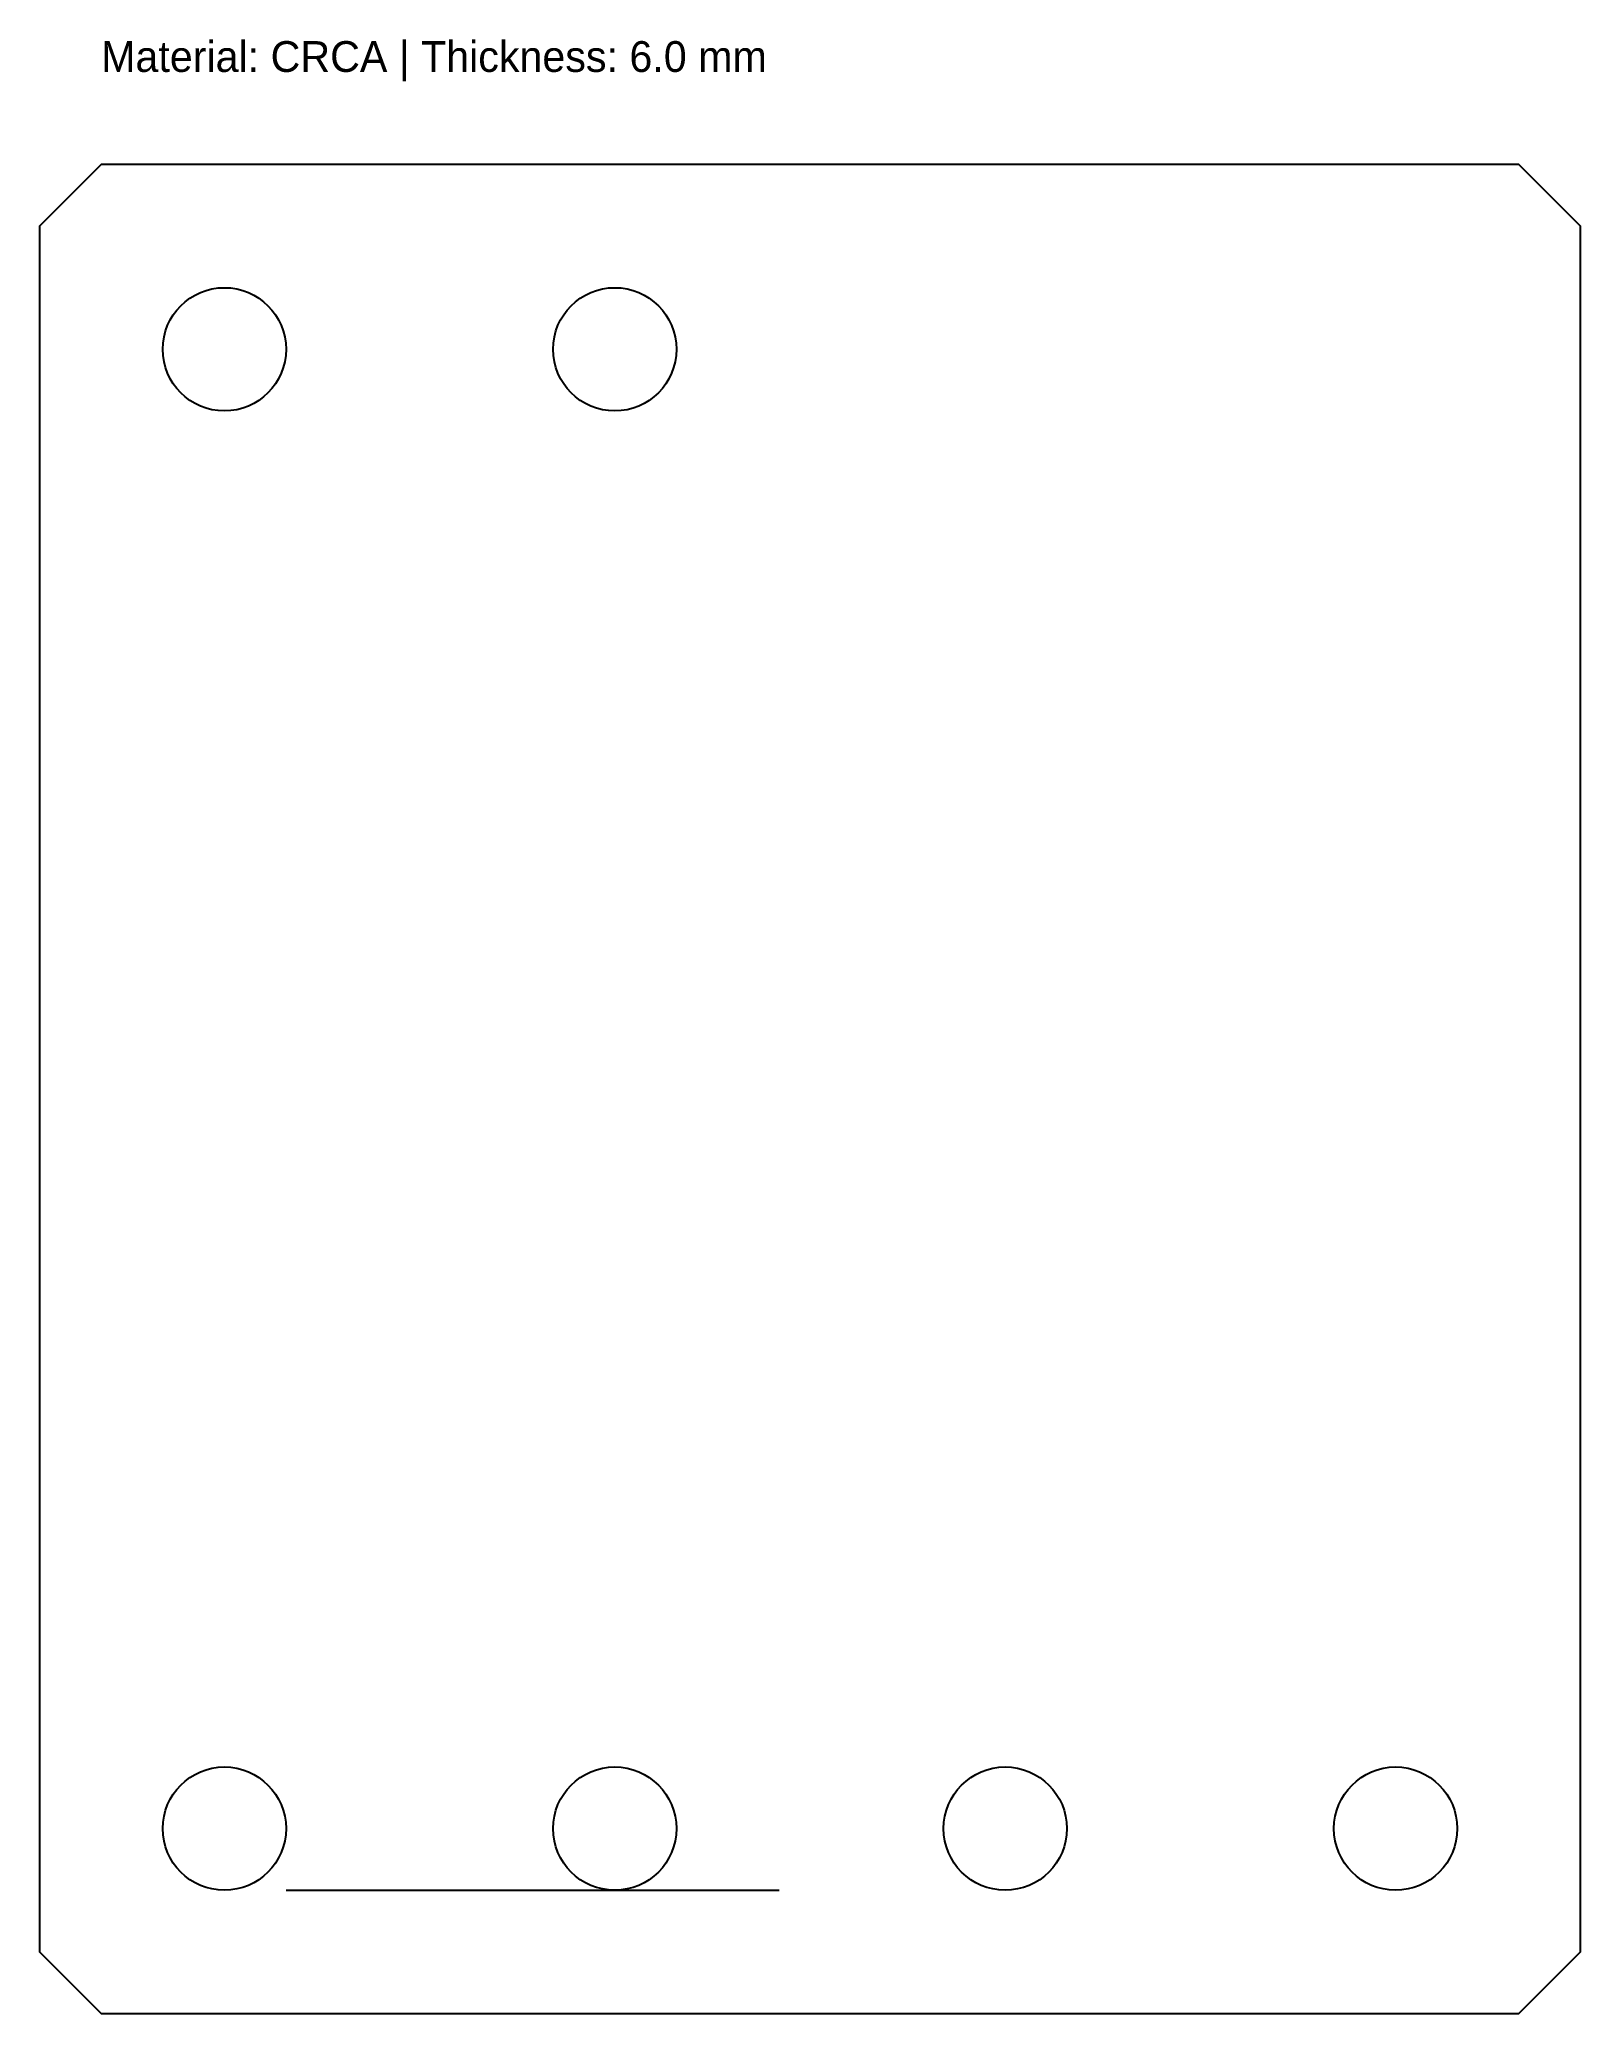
# Model space of a CAD drawing. Header units: metres. Extents: x 0 to 250, y 0 to 320.
import ezdxf

# ---------------------------------------------------------------- set-up
doc = ezdxf.new("R2010")
doc.units = ezdxf.units.M

msp = doc.modelspace()

# ---------------------------------------------------------------- linework, layer by layer
at = {"linetype": 'CONTINUOUS'}
msp.add_line((40, 20), (120, 20), dxfattribs=at)
msp.add_lwpolyline([(10, 0), (240, 0), (250, 10), (250, 290), (240, 300), (10, 300), (0, 290), (0, 10)], close=True)
for centre in [(30, 270), (93.33, 270), (30, 30), (93.33, 30), (156.67, 30), (220, 30)]:
    msp.add_circle(centre, 10)

# ---------------------------------------------------------------- texts
at = {"layer": 'NOTES'}
msp.add_text('Material: CRCA | Thickness: 6.0 mm', height=5, dxfattribs=at).set_placement((10, 315))

doc.saveas('drawing.dxf')
